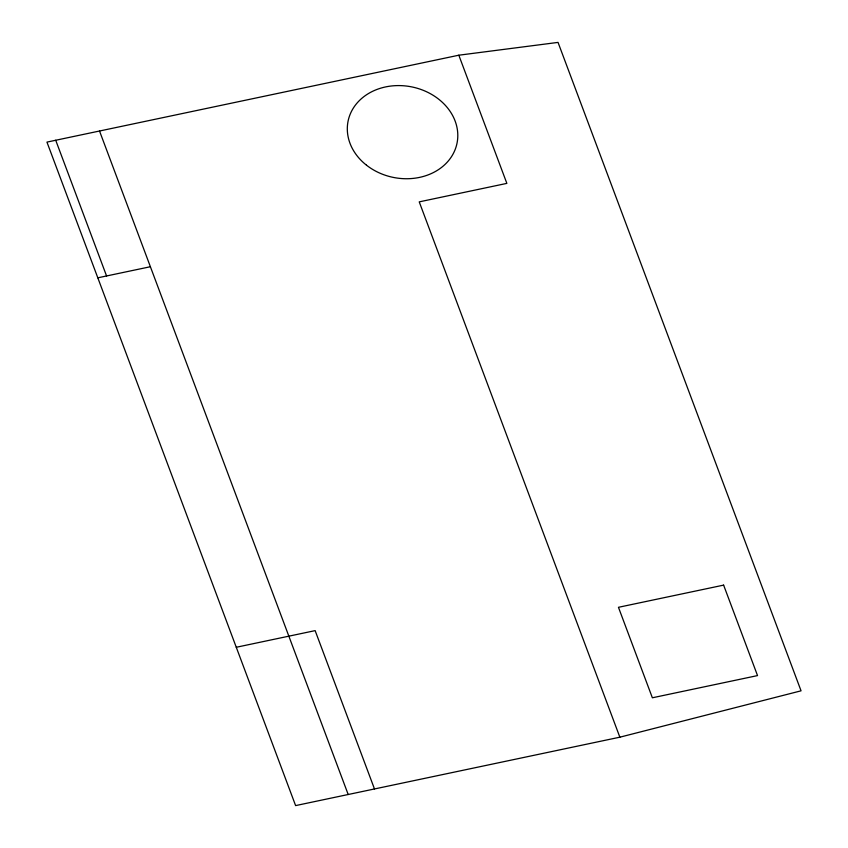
<?xml version="1.0" encoding="UTF-8"?>
<svg xmlns="http://www.w3.org/2000/svg" width="848" height="848" viewBox="0 0 848 848"><rect width="100%" height="100%" fill="white"/><g stroke="black" fill="none" stroke-linecap="round" stroke-linejoin="round"><path stroke-width="1.27" d="M619.856 737.188L801.053 690.823L558.037 42.4L458.821 55.205L46.947 142.104L295.613 805.6L619.856 737.188L419.23 201.866L506.86 183.38L458.821 55.205M97.806 277.815L150.393 266.728M236.274 647.268L315.138 630.626L374.487 788.958M99.523 131.005L348.189 794.502M55.714 140.259L106.572 275.971M723.62 585.12L618.457 607.306L652.366 697.787L757.529 675.591L723.62 585.12M366.484 165.18A55.576 46.184 11.3 0 0 456.828 144.107A55.576 46.184 11.3 0 0 384.356 87.196A55.576 46.184 11.3 0 0 366.484 165.18"/></g></svg>
